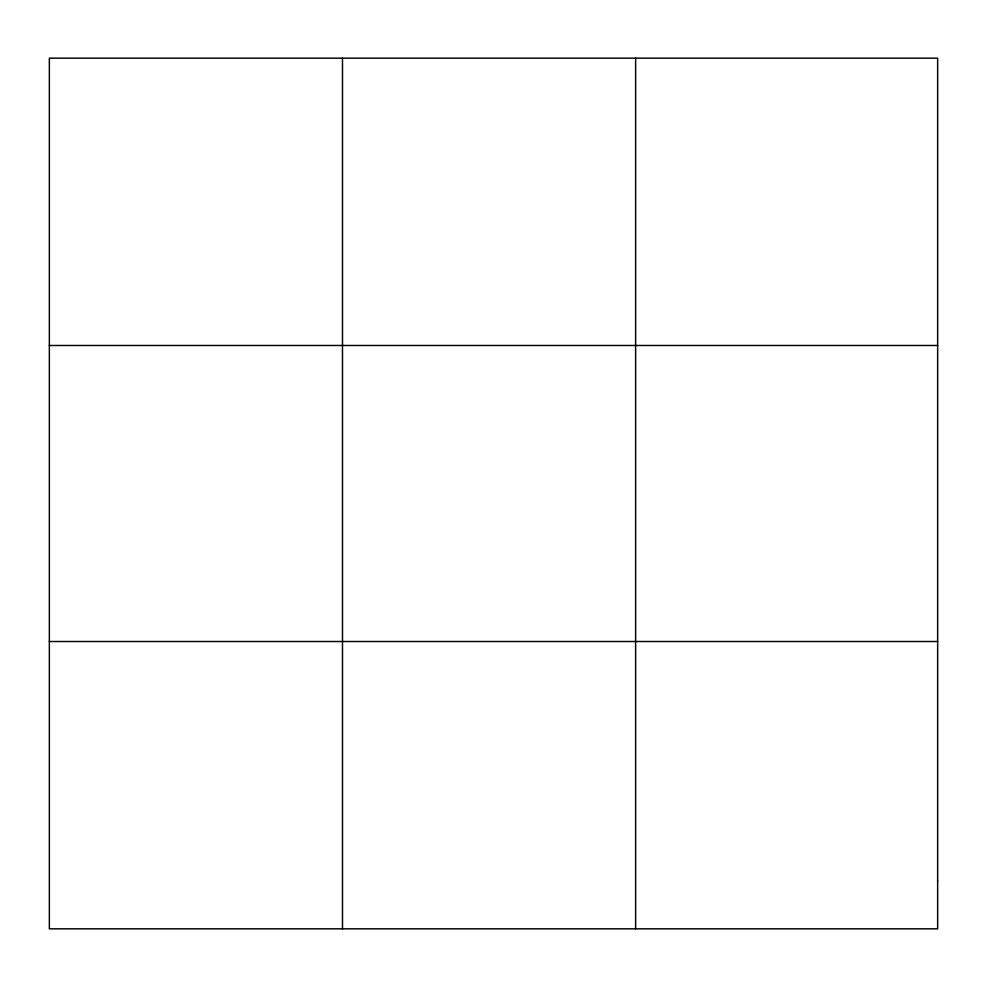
<?xml version="1.0" encoding="UTF-8"?>
<svg xmlns="http://www.w3.org/2000/svg" width="987" height="987" viewBox="0 0 987 987"><rect width="100%" height="100%" fill="white"/><g stroke="black" fill="none" stroke-linecap="round" stroke-linejoin="round"><path stroke-width="1.48" d="M342.489 928.829L342.489 58.171M635.628 928.829L635.628 58.171M49.35 345.487L937.65 345.487M49.35 641.513L937.65 641.513M937.65 880.935L937.65 928.829L49.35 928.829L49.35 58.171L937.65 58.171L937.65 880.935"/></g></svg>
